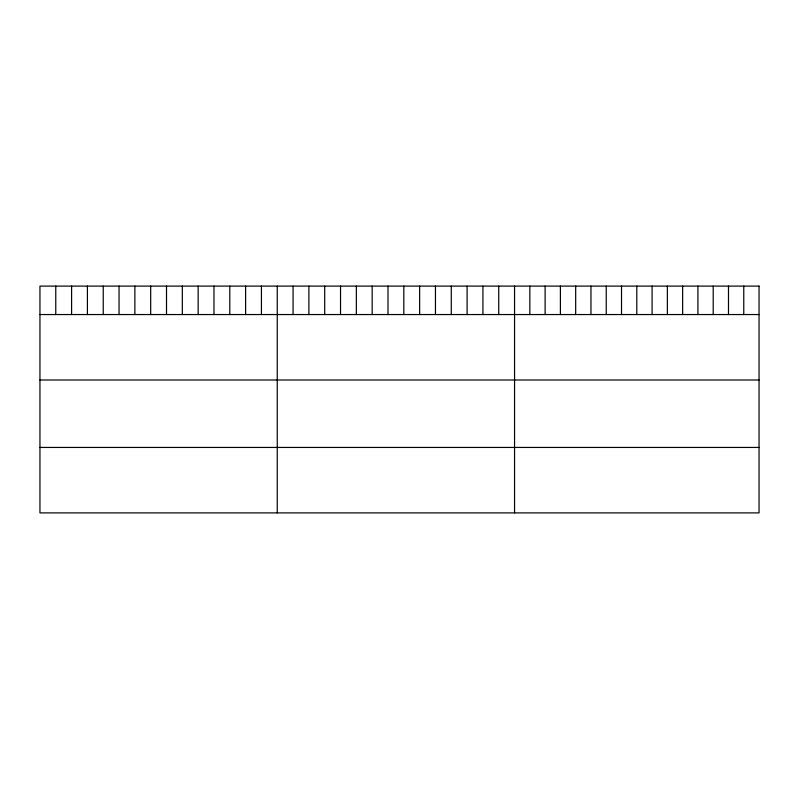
<?xml version="1.0" encoding="UTF-8"?>
<svg xmlns="http://www.w3.org/2000/svg" width="799" height="799" viewBox="0 0 799 799"><rect width="100%" height="100%" fill="white"/><g stroke="black" fill="none" stroke-linecap="round" stroke-linejoin="round"><path stroke-width="1.2" d="M39.95 314.546L759.05 314.546M39.95 380.004L759.05 380.004M39.95 447.44L759.05 447.44M743.769 286.102L743.769 314.546M728.488 286.102L728.488 314.546M713.207 286.102L713.207 314.546M697.926 286.102L697.926 314.546M682.646 286.102L682.646 314.546M667.365 286.102L667.365 314.546M652.084 286.102L652.084 314.546M636.803 286.102L636.803 314.546M621.522 286.102L621.522 314.546M606.241 286.102L606.241 314.546M590.96 286.102L590.96 314.546M575.679 286.102L575.679 314.546M560.399 286.102L560.399 314.546M545.118 286.102L545.118 314.546M529.837 286.102L529.837 314.546M514.556 286.102L514.556 512.898M498.736 286.102L498.736 314.546M482.916 286.102L482.916 314.546M467.095 286.102L467.095 314.546M451.275 286.102L451.275 314.546M435.455 286.102L435.455 314.546M419.635 286.102L419.635 314.546M403.815 286.102L403.815 314.546M387.994 286.102L387.994 314.546M372.174 286.102L372.174 314.546M356.354 286.102L356.354 314.546M340.534 286.102L340.534 314.546M324.714 286.102L324.714 314.546M308.893 286.102L308.893 314.546M293.073 286.102L293.073 314.546M277.253 286.102L277.253 512.898M261.433 286.102L261.433 314.546M245.613 286.102L245.613 314.546M229.792 286.102L229.792 314.546M213.972 286.102L213.972 314.546M198.152 286.102L198.152 314.546M182.332 286.102L182.332 314.546M166.512 286.102L166.512 314.546M150.691 286.102L150.691 314.546M134.871 286.102L134.871 314.546M119.051 286.102L119.051 314.546M103.231 286.102L103.231 314.546M87.411 286.102L87.411 314.546M71.59 286.102L71.59 314.546M55.77 286.102L55.77 314.546M759.05 286.102L39.95 286.102L39.95 512.898L759.05 512.898L759.05 286.102"/></g></svg>
